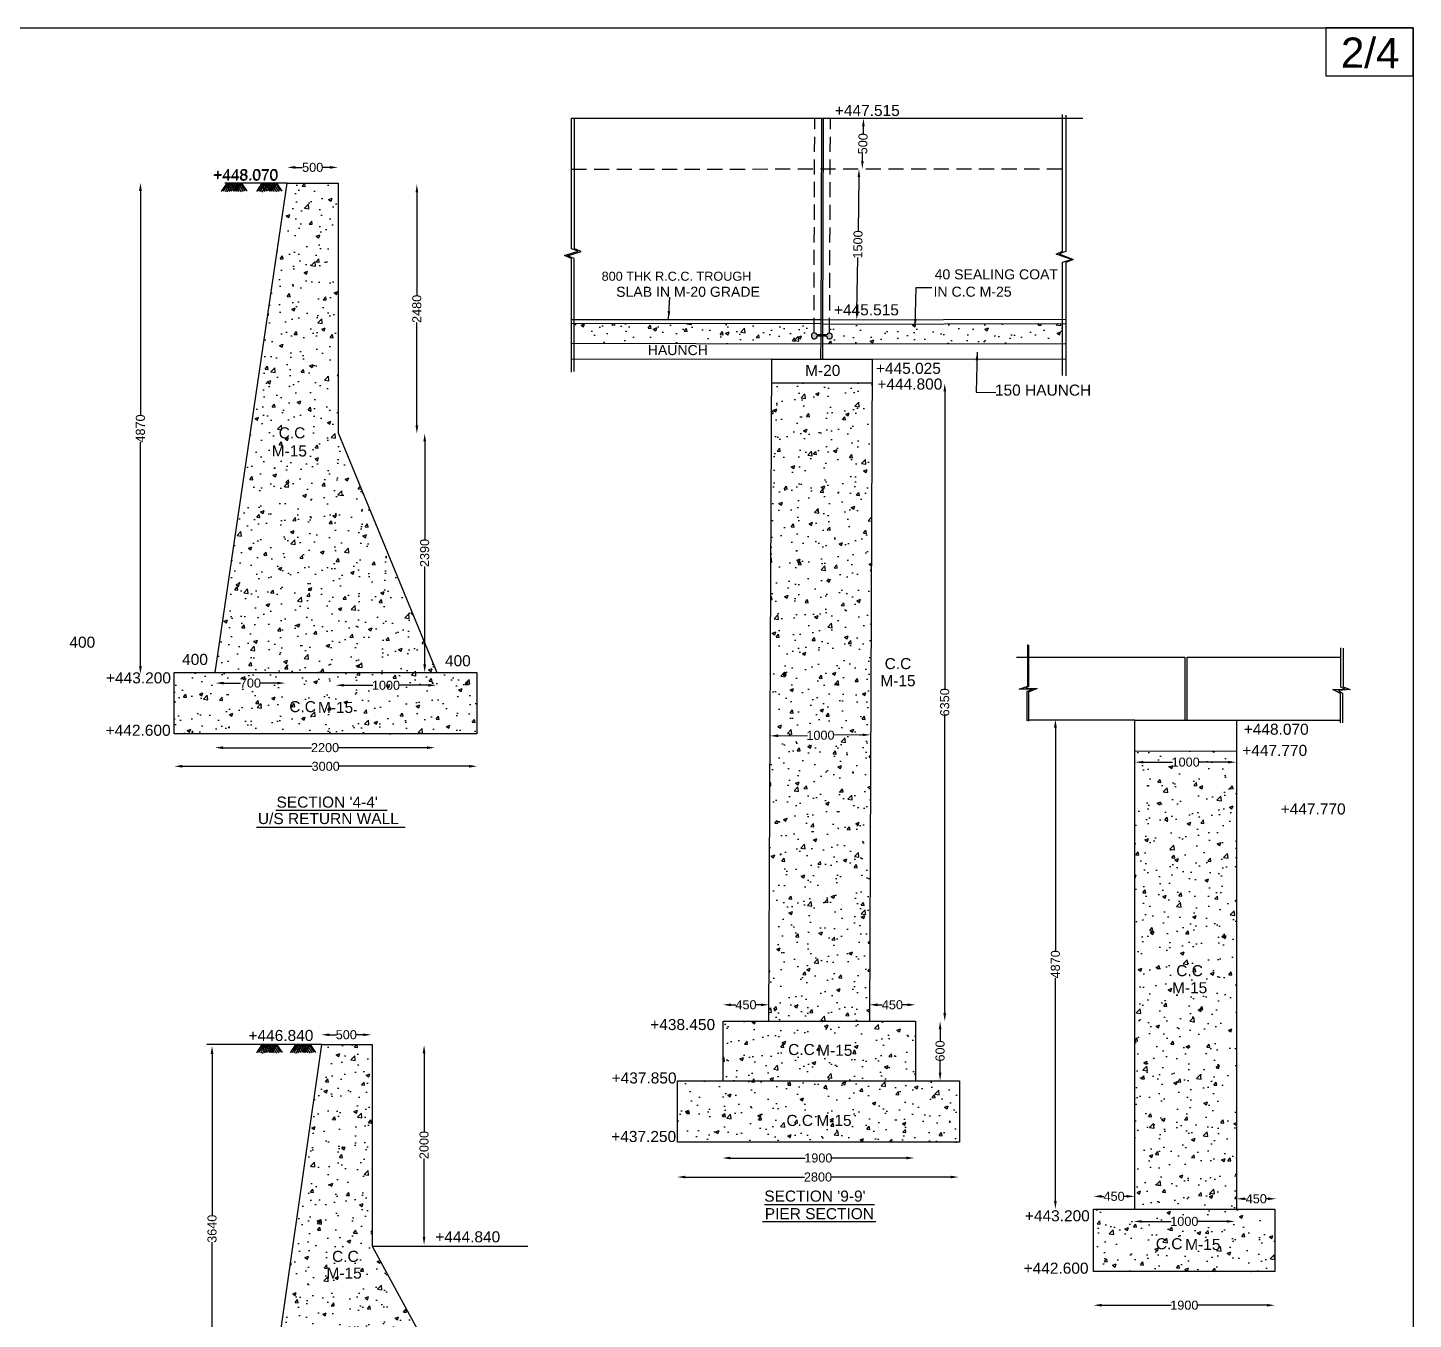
# Model space of a CAD drawing. Header units: millimetres. Extents: x 1232 to 35454, y 1325 to 26081.
# Drawn here: x 21684 to 35453, y 13245 to 26081 of the extents above; entities that cross this region are included whole.
import ezdxf

# ---------------------------------------------------------------- set-up
doc = ezdxf.new("R2010")
doc.units = ezdxf.units.MM
doc.header["$MEASUREMENT"] = 0
doc.linetypes.add('DASHED', pattern=[0.75, 0.5, -0.25])
for name, color, linetype, plot in [('dim', 7, 'Continuous', False), ('dwg', 7, 'Continuous', False), ('dwg @ 1', 7, 'Continuous', False), ('text', 7, 'Continuous', False), ('text @ 1', 7, 'Continuous', False)]:
    doc.layers.add(name, color=color, linetype=linetype, plot=plot)
doc.layers.add('TXT @ 1', color=7, linetype='Continuous')
doc.styles.add('Notes', font='arial.ttf', dxfattribs={"height": 0.1})
doc.styles.get("Standard").update_dxf_attribs({"font": 'arial.ttf'})
doc.dimstyles.new('Civil', dxfattribs={"dimtxt": 90, "dimasz": 80, "dimexe": 0.1, "dimexo": 0.0625, "dimgap": 0.09, "dimtad": 0, "dimdec": 0, "dimzin": 12, "dimdsep": 46, "dimtxsty": 'Standard', "dimcen": 0.1, "dimse1": 1, "dimse2": 1, "dimadec": 0, "dimazin": 2, "dimtfac": 1, "dimtdec": 0, "dimtofl": 0, "dimtmove": 0, "dimatfit": 3, "dimfxl": 1, "dimfrac": 1, "dimtolj": 1, "dimtzin": 0, "dimarcsym": 0})
pattern_1 = [(50, (0, 0), (358.63, -31.376), [37.5, -412.5]), (355, (0, 0), (-69.3757, 376.096), [30, -330]), (100.4514, (29.9, -2.6), (289.2544, 344.72), [31.87, -350.571]), (46.1842, (0, 100), (533.6207, -82.7596), [56.25, -618.75]), (96.6356, (44.47, 93.1), (467.331, 487.059), [47.805, -525.857]), (351.1842, (0, 100), (467.331, 487.059), [45, -495]), (21, (50, 75), (298.4535, -201.3094), [37.5, -412.5]), (326, (50, 75), (121.6577, 362.575), [30, -330]), (71.4514, (74.87, 58.22), (420.1112, 161.2656), [31.87, -350.571]), (37.5, (0, 0), (6.07993, 166.44693), [0, -326, 0, -335, 0, -331.25]), (7.5, (0, 0), (131.5348, 197.20586), [0, -191, 0, -318.5, 0, -126.25]), (327.5, (-111.5, 0), (266.9112, -11.27744), [0, -125, 0, -390, 0, -517.5]), (317.5, (-161.5, 0), (291.5931, 50.0525), [0, -162.5, 0, -259, 0, -367.5])]

# ---------------------------------------------------------------- blocks, each defined once
blk = doc.blocks.new('*D39')
at = {"layer": 'Defpoints', "color": 0, "transparency": 16777216}
for p in [(22804, 24540), (22961, 24540), (22961, 19657)]:
    blk.add_point(p, dxfattribs=at)
at = {"layer": 'dim', "color": 0, "lineweight": -2, "transparency": 16777216}
for p, q in [((22804, 24460), (22804, 22234)), ((22804, 19737), (22804, 21962))]:
    blk.add_line(p, q, dxfattribs=at)
at = {"layer": 'dim', "color": 0, "transparency": 16777216}
for points in [[(22791, 24460), (22818, 24460), (22804, 24540)], [(22791, 19737), (22818, 19737), (22804, 19657)]]:
    blk.add_solid(points, dxfattribs=at)
at = {"layer": 'dim', "color": 0, "transparency": 16777216, "insert": (22804, 22098), "char_height": 90, "attachment_point": 5, "rotation": 90}
blk.add_mtext('\\A1;4870', dxfattribs=at)
blk = doc.blocks.new('*D40')
at = {"layer": 'Defpoints', "color": 0, "transparency": 16777216}
for p in [(25576, 22049), (25629, 22049), (25576, 19673)]:
    blk.add_point(p, dxfattribs=at)
at = {"layer": 'dim', "color": 0, "lineweight": -2, "transparency": 16777216}
for p, q in [((25629, 21969), (25629, 20996)), ((25629, 19753), (25629, 20726))]:
    blk.add_line(p, q, dxfattribs=at)
at = {"layer": 'dim', "color": 0, "transparency": 16777216}
for points in [[(25616, 21969), (25643, 21969), (25629, 22049)], [(25616, 19753), (25643, 19753), (25629, 19673)]]:
    blk.add_solid(points, dxfattribs=at)
at = {"layer": 'dim', "color": 0, "transparency": 16777216, "insert": (25629, 20861), "char_height": 90, "attachment_point": 5, "rotation": 90}
blk.add_mtext('\\A1;2390', dxfattribs=at)
blk = doc.blocks.new('*D41')
at = {"layer": 'Defpoints', "color": 0, "transparency": 16777216}
for p in [(23141, 18750), (26150, 18750), (26150, 18741)]:
    blk.add_point(p, dxfattribs=at)
at = {"layer": 'dim', "color": 0, "lineweight": -2, "transparency": 16777216}
for p, q in [((23221, 18741), (24511, 18741)), ((26070, 18741), (24779, 18741))]:
    blk.add_line(p, q, dxfattribs=at)
at = {"layer": 'dim', "color": 0, "transparency": 16777216}
for points in [[(23221, 18755), (23221, 18728), (23141, 18741)], [(26070, 18755), (26070, 18728), (26150, 18741)]]:
    blk.add_solid(points, dxfattribs=at)
at = {"layer": 'dim', "color": 0, "transparency": 16777216, "insert": (24645, 18741), "char_height": 90, "attachment_point": 5}
blk.add_mtext('\\A1;3000', dxfattribs=at)
blk = doc.blocks.new('*D42')
at = {"layer": 'Defpoints', "color": 0, "transparency": 16777216}
for p in [(23546, 18935), (25731, 18935), (25731, 18926)]:
    blk.add_point(p, dxfattribs=at)
at = {"layer": 'dim', "color": 0, "lineweight": -2, "transparency": 16777216}
for p, q in [((23626, 18926), (24504, 18926)), ((25651, 18926), (24774, 18926))]:
    blk.add_line(p, q, dxfattribs=at)
at = {"layer": 'dim', "color": 0, "transparency": 16777216}
for points in [[(23626, 18940), (23626, 18913), (23546, 18926)], [(25651, 18940), (25651, 18913), (25731, 18926)]]:
    blk.add_solid(points, dxfattribs=at)
at = {"layer": 'dim', "color": 0, "transparency": 16777216, "insert": (24639, 18926), "char_height": 90, "attachment_point": 5}
blk.add_mtext('\\A1;2200', dxfattribs=at)
blk = doc.blocks.new('*D43')
at = {"layer": 'Defpoints', "color": 0, "transparency": 16777216}
for p in [(23550, 19568), (24244, 19568), (24244, 19568)]:
    blk.add_point(p, dxfattribs=at)
at = {"layer": 'dim', "color": 0, "lineweight": -2, "transparency": 16777216}
for p, q in [((23630, 19568), (23798, 19568)), ((24164, 19568), (23996, 19568))]:
    blk.add_line(p, q, dxfattribs=at)
at = {"layer": 'dim', "color": 0, "transparency": 16777216}
for points in [[(23630, 19581), (23630, 19555), (23550, 19568)], [(24164, 19581), (24164, 19555), (24244, 19568)]]:
    blk.add_solid(points, dxfattribs=at)
at = {"layer": 'dim', "color": 0, "transparency": 16777216, "insert": (23897, 19568), "char_height": 90, "attachment_point": 5}
blk.add_mtext('\\A1;700', dxfattribs=at)
blk = doc.blocks.new('*D44')
at = {"layer": 'Defpoints', "color": 0, "transparency": 16777216}
for p in [(24744, 19538), (25744, 19546), (25744, 19538)]:
    blk.add_point(p, dxfattribs=at)
at = {"layer": 'dim', "color": 0, "lineweight": -2, "transparency": 16777216}
for p, q in [((24824, 19546), (25114, 19546)), ((25664, 19546), (25374, 19546))]:
    blk.add_line(p, q, dxfattribs=at)
at = {"layer": 'dim', "color": 0, "transparency": 16777216}
for points in [[(24824, 19560), (24824, 19533), (24744, 19546)], [(25664, 19560), (25664, 19533), (25744, 19546)]]:
    blk.add_solid(points, dxfattribs=at)
at = {"layer": 'dim', "color": 0, "transparency": 16777216, "insert": (25244, 19546), "char_height": 90, "attachment_point": 5}
blk.add_mtext('\\A1;1000', dxfattribs=at)
blk = doc.blocks.new('*D45')
at = {"layer": 'Defpoints', "color": 0, "transparency": 16777216}
for p in [(25551, 24524), (25629, 24524), (25629, 22049)]:
    blk.add_point(p, dxfattribs=at)
at = {"layer": 'dim', "color": 0, "lineweight": -2, "transparency": 16777216}
for p, q in [((25551, 24444), (25551, 23422)), ((25551, 22129), (25551, 23152))]:
    blk.add_line(p, q, dxfattribs=at)
at = {"layer": 'dim', "color": 0, "transparency": 16777216}
for points in [[(25538, 24444), (25565, 24444), (25551, 24524)], [(25538, 22129), (25565, 22129), (25551, 22049)]]:
    blk.add_solid(points, dxfattribs=at)
at = {"layer": 'dim', "color": 0, "transparency": 16777216, "insert": (25551, 23287), "char_height": 90, "attachment_point": 5, "rotation": 90}
blk.add_mtext('\\A1;2480', dxfattribs=at)
blk = doc.blocks.new('*D46')
at = {"layer": 'Defpoints', "color": 0, "transparency": 16777216}
for p in [(24768, 24693), (24263, 24537), (24768, 24537)]:
    blk.add_point(p, dxfattribs=at)
at = {"layer": 'dim', "color": 0, "lineweight": -2, "transparency": 16777216}
for p, q in [((24343, 24693), (24416, 24693)), ((24688, 24693), (24615, 24693))]:
    blk.add_line(p, q, dxfattribs=at)
at = {"layer": 'dim', "color": 0, "transparency": 16777216}
for points in [[(24343, 24707), (24343, 24680), (24263, 24693)], [(24688, 24707), (24688, 24680), (24768, 24693)]]:
    blk.add_solid(points, dxfattribs=at)
at = {"layer": 'dim', "color": 0, "transparency": 16777216, "insert": (24516, 24693), "char_height": 90, "attachment_point": 5}
blk.add_mtext('\\A1;500', dxfattribs=at)
blk = doc.blocks.new('*D47')
at = {"layer": 'Defpoints', "color": 0, "transparency": 16777216}
for p in [(28138, 14678), (30936, 14678), (30936, 14659)]:
    blk.add_point(p, dxfattribs=at)
at = {"layer": 'dim', "color": 0, "lineweight": -2, "transparency": 16777216}
for p, q in [((28218, 14659), (29402, 14659)), ((30856, 14659), (29672, 14659))]:
    blk.add_line(p, q, dxfattribs=at)
at = {"layer": 'dim', "color": 0, "transparency": 16777216}
for points in [[(28218, 14672), (28218, 14646), (28138, 14659)], [(30856, 14672), (30856, 14646), (30936, 14659)]]:
    blk.add_solid(points, dxfattribs=at)
at = {"layer": 'dim', "color": 0, "transparency": 16777216, "insert": (29537, 14659), "char_height": 90, "attachment_point": 5}
blk.add_mtext('\\A1;2800', dxfattribs=at)
blk = doc.blocks.new('*D48')
at = {"layer": 'Defpoints', "color": 0, "transparency": 16777216}
for p in [(28588, 14872), (30495, 14872), (30495, 14848)]:
    blk.add_point(p, dxfattribs=at)
at = {"layer": 'dim', "color": 0, "lineweight": -2, "transparency": 16777216}
for p, q in [((28668, 14848), (29411, 14848)), ((30415, 14848), (29672, 14848))]:
    blk.add_line(p, q, dxfattribs=at)
at = {"layer": 'dim', "color": 0, "transparency": 16777216}
for points in [[(28668, 14862), (28668, 14835), (28588, 14848)], [(30415, 14862), (30415, 14835), (30495, 14848)]]:
    blk.add_solid(points, dxfattribs=at)
at = {"layer": 'dim', "color": 0, "transparency": 16777216, "insert": (29541, 14848), "char_height": 90, "attachment_point": 5}
blk.add_mtext('\\A1;1900', dxfattribs=at)
blk = doc.blocks.new('*D49')
at = {"layer": 'Defpoints', "color": 0, "transparency": 16777216}
for p in [(30505, 16208), (30751, 16208), (30505, 15615)]:
    blk.add_point(p, dxfattribs=at)
at = {"layer": 'dim', "color": 0, "lineweight": -2, "transparency": 16777216}
for p, q in [((30751, 16128), (30751, 16011)), ((30751, 15695), (30751, 15812))]:
    blk.add_line(p, q, dxfattribs=at)
at = {"layer": 'dim', "color": 0, "transparency": 16777216}
for points in [[(30738, 16128), (30764, 16128), (30751, 16208)], [(30738, 15695), (30764, 15695), (30751, 15615)]]:
    blk.add_solid(points, dxfattribs=at)
at = {"layer": 'dim', "color": 0, "transparency": 16777216, "insert": (30751, 15912), "char_height": 90, "attachment_point": 5, "rotation": 90}
blk.add_mtext('\\A1;600', dxfattribs=at)
blk = doc.blocks.new('*D50')
at = {"layer": 'Defpoints', "color": 0, "transparency": 16777216}
for p in [(29050, 16371), (28594, 16208), (29050, 16208)]:
    blk.add_point(p, dxfattribs=at)
at = {"layer": 'dim', "color": 0, "lineweight": -2, "transparency": 16777216}
for p, q in [((28674, 16371), (28721, 16371)), ((28970, 16371), (28923, 16371))]:
    blk.add_line(p, q, dxfattribs=at)
at = {"layer": 'dim', "color": 0, "transparency": 16777216}
for points in [[(28674, 16384), (28674, 16357), (28594, 16371)], [(28970, 16384), (28970, 16357), (29050, 16371)]]:
    blk.add_solid(points, dxfattribs=at)
at = {"layer": 'dim', "color": 0, "transparency": 16777216, "insert": (28822, 16371), "char_height": 90, "attachment_point": 5}
blk.add_mtext('\\A1;450', dxfattribs=at)
blk = doc.blocks.new('*D51')
at = {"layer": 'Defpoints', "color": 0, "transparency": 16777216}
for p in [(30505, 16371), (30049, 16208), (30505, 16208)]:
    blk.add_point(p, dxfattribs=at)
at = {"layer": 'dim', "color": 0, "lineweight": -2, "transparency": 16777216}
for p, q in [((30129, 16371), (30176, 16371)), ((30425, 16371), (30378, 16371))]:
    blk.add_line(p, q, dxfattribs=at)
at = {"layer": 'dim', "color": 0, "transparency": 16777216}
for points in [[(30129, 16384), (30129, 16357), (30049, 16371)], [(30425, 16384), (30425, 16357), (30505, 16371)]]:
    blk.add_solid(points, dxfattribs=at)
at = {"layer": 'dim', "color": 0, "transparency": 16777216, "insert": (30277, 16371), "char_height": 90, "attachment_point": 5}
blk.add_mtext('\\A1;450', dxfattribs=at)
blk = doc.blocks.new('*D52')
at = {"layer": 'Defpoints', "color": 0, "transparency": 16777216}
for p in [(29062, 19067), (30061, 19077), (30061, 19054)]:
    blk.add_point(p, dxfattribs=at)
at = {"layer": 'dim', "color": 0, "lineweight": -2, "transparency": 16777216}
for p, q in [((29142, 19044), (29432, 19047)), ((29981, 19053), (29692, 19050))]:
    blk.add_line(p, q, dxfattribs=at)
at = {"layer": 'dim', "color": 0, "transparency": 16777216}
for points in [[(29142, 19058), (29142, 19031), (29062, 19043)], [(29981, 19066), (29981, 19040), (30061, 19054)]]:
    blk.add_solid(points, dxfattribs=at)
at = {"layer": 'dim', "color": 0, "transparency": 16777216, "insert": (29562, 19049), "char_height": 90, "attachment_point": 5, "rotation": 0.5932}
blk.add_mtext('\\A1;1000', dxfattribs=at)
blk = doc.blocks.new('*D53')
at = {"layer": 'Defpoints', "color": 0, "transparency": 16777216}
for p in [(30751, 22546), (30797, 22546), (30751, 16208)]:
    blk.add_point(p, dxfattribs=at)
at = {"layer": 'dim', "color": 0, "lineweight": -2, "transparency": 16777216}
for p, q in [((30797, 22466), (30797, 19512)), ((30797, 16288), (30797, 19242))]:
    blk.add_line(p, q, dxfattribs=at)
at = {"layer": 'dim', "color": 0, "transparency": 16777216}
for points in [[(30784, 22466), (30811, 22466), (30797, 22546)], [(30784, 16288), (30811, 16288), (30797, 16208)]]:
    blk.add_solid(points, dxfattribs=at)
at = {"layer": 'dim', "color": 0, "transparency": 16777216, "insert": (30797, 19377), "char_height": 90, "attachment_point": 5, "rotation": 90}
blk.add_mtext('\\A1;6350', dxfattribs=at)
blk = doc.blocks.new('*D54')
at = {"layer": 'Defpoints', "color": 0, "transparency": 16777216}
for p in [(29891, 24678), (29945, 24677), (29869, 23178)]:
    blk.add_point(p, dxfattribs=at)
at = {"layer": 'dim', "color": 0, "lineweight": -2, "transparency": 16777216}
for p, q in [((29944, 24597), (29936, 24057)), ((29924, 23257), (29932, 23797))]:
    blk.add_line(p, q, dxfattribs=at)
at = {"layer": 'dim', "color": 0, "transparency": 16777216}
for points in [[(29931, 24597), (29957, 24597), (29945, 24677)], [(29911, 23257), (29937, 23257), (29923, 23177)]]:
    blk.add_solid(points, dxfattribs=at)
at = {"layer": 'dim', "color": 0, "transparency": 16777216, "insert": (29934, 23927), "char_height": 90, "attachment_point": 5, "rotation": 89.1391}
blk.add_mtext('\\A1;1500', dxfattribs=at)
blk = doc.blocks.new('*D55')
at = {"layer": 'Defpoints', "color": 0, "transparency": 16777216}
for p in [(29959, 25181), (29990, 25180), (29945, 24677)]:
    blk.add_point(p, dxfattribs=at)
at = {"layer": 'dim', "color": 0, "lineweight": -2, "transparency": 16777216}
for p, q in [((29988, 25100), (29986, 25027)), ((29979, 24756), (29981, 24829))]:
    blk.add_line(p, q, dxfattribs=at)
at = {"layer": 'dim', "color": 0, "transparency": 16777216}
for points in [[(29975, 25100), (30002, 25100), (29990, 25180)], [(29966, 24757), (29992, 24756), (29977, 24676)]]:
    blk.add_solid(points, dxfattribs=at)
at = {"layer": 'dim', "color": 0, "transparency": 16777216, "insert": (29984, 24928), "char_height": 90, "attachment_point": 5, "rotation": 88.4587}
blk.add_mtext('\\A1;500', dxfattribs=at)
blk = doc.blocks.new('*D56')
at = {"layer": 'Defpoints', "color": 0, "transparency": 16777216}
for p in [(32276, 13720), (34079, 13720), (34079, 13385)]:
    blk.add_point(p, dxfattribs=at)
at = {"layer": 'dim', "color": 0, "lineweight": -2, "transparency": 16777216}
for p, q in [((32356, 13385), (33047, 13385)), ((33999, 13385), (33308, 13385))]:
    blk.add_line(p, q, dxfattribs=at)
at = {"layer": 'dim', "color": 0, "transparency": 16777216}
for points in [[(32356, 13398), (32356, 13372), (32276, 13385)], [(33999, 13398), (33999, 13372), (34079, 13385)]]:
    blk.add_solid(points, dxfattribs=at)
at = {"layer": 'dim', "color": 0, "transparency": 16777216, "insert": (33178, 13385), "char_height": 90, "attachment_point": 5}
blk.add_mtext('\\A1;1900', dxfattribs=at)
blk = doc.blocks.new('*D57')
at = {"layer": 'Defpoints', "color": 0, "transparency": 16777216}
for p in [(32675, 14214), (33681, 14218), (33681, 14214)]:
    blk.add_point(p, dxfattribs=at)
at = {"layer": 'dim', "color": 0, "lineweight": -2, "transparency": 16777216}
for p, q in [((32755, 14218), (33048, 14218)), ((33601, 14218), (33308, 14218))]:
    blk.add_line(p, q, dxfattribs=at)
at = {"layer": 'dim', "color": 0, "transparency": 16777216}
for points in [[(32755, 14231), (32755, 14205), (32675, 14218)], [(33601, 14231), (33601, 14205), (33681, 14218)]]:
    blk.add_solid(points, dxfattribs=at)
at = {"layer": 'dim', "color": 0, "transparency": 16777216, "insert": (33178, 14218), "char_height": 90, "attachment_point": 5}
blk.add_mtext('\\A1;1000', dxfattribs=at)
blk = doc.blocks.new('*D58')
at = {"layer": 'Defpoints', "color": 0, "transparency": 16777216}
for p in [(32276, 14467), (32276, 14443), (32685, 14443)]:
    blk.add_point(p, dxfattribs=at)
at = {"layer": 'dim', "color": 0, "lineweight": -2, "transparency": 16777216}
for p, q in [((32356, 14467), (32379, 14467)), ((32605, 14467), (32581, 14467))]:
    blk.add_line(p, q, dxfattribs=at)
at = {"layer": 'dim', "color": 0, "transparency": 16777216}
for points in [[(32356, 14481), (32356, 14454), (32276, 14467)], [(32605, 14481), (32605, 14454), (32685, 14467)]]:
    blk.add_solid(points, dxfattribs=at)
at = {"layer": 'dim', "color": 0, "transparency": 16777216, "insert": (32480, 14467), "char_height": 90, "attachment_point": 5}
blk.add_mtext('\\A1;450', dxfattribs=at)
blk = doc.blocks.new('*D59')
at = {"layer": 'Defpoints', "color": 0, "transparency": 16777216}
for p in [(33696, 14457), (34091, 14457), (34091, 14443)]:
    blk.add_point(p, dxfattribs=at)
at = {"layer": 'dim', "color": 0, "lineweight": -2, "transparency": 16777216}
for p, q in [((33776, 14443), (33792, 14443)), ((34011, 14443), (33995, 14443))]:
    blk.add_line(p, q, dxfattribs=at)
at = {"layer": 'dim', "color": 0, "transparency": 16777216}
for points in [[(33776, 14456), (33776, 14430), (33696, 14443)], [(34011, 14456), (34011, 14430), (34091, 14443)]]:
    blk.add_solid(points, dxfattribs=at)
at = {"layer": 'dim', "color": 0, "transparency": 16777216, "insert": (33893, 14443), "char_height": 90, "attachment_point": 5}
blk.add_mtext('\\A1;450', dxfattribs=at)
blk = doc.blocks.new('*D60')
at = {"layer": 'Defpoints', "color": 0, "transparency": 16777216}
for p in [(31889, 19206), (31889, 14341), (31897, 14341)]:
    blk.add_point(p, dxfattribs=at)
at = {"layer": 'dim', "color": 0, "lineweight": -2, "transparency": 16777216}
for p, q in [((31897, 19126), (31897, 16909)), ((31897, 14421), (31897, 16637))]:
    blk.add_line(p, q, dxfattribs=at)
at = {"layer": 'dim', "color": 0, "transparency": 16777216}
for points in [[(31883, 19126), (31910, 19126), (31897, 19206)], [(31883, 14421), (31910, 14421), (31897, 14341)]]:
    blk.add_solid(points, dxfattribs=at)
at = {"layer": 'dim', "color": 0, "transparency": 16777216, "insert": (31897, 16773), "char_height": 90, "attachment_point": 5, "rotation": 90}
blk.add_mtext('\\A1;4870', dxfattribs=at)
blk = doc.blocks.new('*D61')
at = {"layer": 'Defpoints', "color": 0, "transparency": 16777216}
for p in [(32689, 18888), (33693, 18888), (33693, 18782)]:
    blk.add_point(p, dxfattribs=at)
at = {"layer": 'dim', "color": 0, "lineweight": -2, "transparency": 16777216}
for p, q in [((32769, 18782), (33061, 18782)), ((33613, 18782), (33321, 18782))]:
    blk.add_line(p, q, dxfattribs=at)
at = {"layer": 'dim', "color": 0, "transparency": 16777216}
for points in [[(32769, 18795), (32769, 18769), (32689, 18782)], [(33613, 18795), (33613, 18769), (33693, 18782)]]:
    blk.add_solid(points, dxfattribs=at)
at = {"layer": 'dim', "color": 0, "transparency": 16777216, "insert": (33191, 18782), "char_height": 90, "attachment_point": 5}
blk.add_mtext('\\A1;1000', dxfattribs=at)
blk = doc.blocks.new('*D110')
at = {"layer": 'Defpoints', "color": 0, "transparency": 16777216}
for p in [(23476, 15962), (23516, 15962), (23476, 12328)]:
    blk.add_point(p, dxfattribs=at)
at = {"layer": 'dim', "color": 0, "lineweight": -2, "transparency": 16777216}
for p, q in [((23516, 15882), (23516, 14279)), ((23516, 12408), (23516, 14011))]:
    blk.add_line(p, q, dxfattribs=at)
at = {"layer": 'dim', "color": 0, "transparency": 16777216}
for points in [[(23502, 15882), (23529, 15882), (23516, 15962)], [(23502, 12408), (23529, 12408), (23516, 12328)]]:
    blk.add_solid(points, dxfattribs=at)
at = {"layer": 'dim', "color": 0, "transparency": 16777216, "insert": (23516, 14145), "char_height": 90, "attachment_point": 5, "rotation": 90}
blk.add_mtext('\\A1;3640', dxfattribs=at)
blk = doc.blocks.new('*D111')
at = {"layer": 'Defpoints', "color": 0, "transparency": 16777216}
for p in [(24601, 16057), (25100, 16073), (25100, 16057)]:
    blk.add_point(p, dxfattribs=at)
at = {"layer": 'dim', "color": 0, "lineweight": -2, "transparency": 16777216}
for p, q in [((24681, 16073), (24751, 16073)), ((25020, 16073), (24950, 16073))]:
    blk.add_line(p, q, dxfattribs=at)
at = {"layer": 'dim', "color": 0, "transparency": 16777216}
for points in [[(24681, 16086), (24681, 16060), (24601, 16073)], [(25020, 16086), (25020, 16060), (25100, 16073)]]:
    blk.add_solid(points, dxfattribs=at)
at = {"layer": 'dim', "color": 0, "transparency": 16777216, "insert": (24850, 16073), "char_height": 90, "attachment_point": 5}
blk.add_mtext('\\A1;500', dxfattribs=at)
blk = doc.blocks.new('*D112')
at = {"layer": 'Defpoints', "color": 0, "transparency": 16777216}
for p in [(25607, 15970), (25623, 15970), (25607, 13984)]:
    blk.add_point(p, dxfattribs=at)
at = {"layer": 'dim', "color": 0, "lineweight": -2, "transparency": 16777216}
for p, q in [((25623, 15890), (25623, 15112)), ((25623, 14064), (25623, 14842))]:
    blk.add_line(p, q, dxfattribs=at)
at = {"layer": 'dim', "color": 0, "transparency": 16777216}
for points in [[(25609, 15890), (25636, 15890), (25623, 15970)], [(25609, 14064), (25636, 14064), (25623, 13984)]]:
    blk.add_solid(points, dxfattribs=at)
at = {"layer": 'dim', "color": 0, "transparency": 16777216, "insert": (25623, 14977), "char_height": 90, "attachment_point": 5, "rotation": 90}
blk.add_mtext('\\A1;2000', dxfattribs=at)

msp = doc.modelspace()

# ---------------------------------------------------------------- hatches: boundary and pattern name
at = {"layer": 'dwg'}
h = msp.add_hatch(dxfattribs=at)
h.set_pattern_fill('AR-CONC', color=256, scale=50)
h.set_pattern_definition(pattern_1)
h.paths.add_polyline_path([(29498.4, 23139.6), (27112.9, 23142.4), (27112.9, 22942.8), (29567.5, 22937), (29567.8, 23018.1), (29530.2, 23018.1, -2.2390314), (29498.1, 23048.1)])
h.paths.add_polyline_path([(31967, 23140.9), (29653, 23136.7), (29652.6, 23046.7, -2.4194238), (29622.3, 23018.1), (29586.3, 23018.1), (29586, 22942.8), (31967, 22939.9)])
h = msp.add_hatch(color=256, dxfattribs=at)
h.dxf.hatch_style = 1
h.paths.add_polyline_path([(29530.2, 23018.1), (29622.3, 23018.1, 7.2660099), (29627.1, 23033.3), (29526.3, 23033.3, 7.3840889)])
h = msp.add_hatch(dxfattribs=at)
h.set_pattern_fill('AR-CONC', color=256, scale=50)
h.set_pattern_definition(pattern_1)
h.paths.add_polyline_path([(30075.2, 22552.5), (29076.4, 22552.5), (29050.2, 16208), (30048.7, 16208)])
at = {"layer": 'dwg @ 1'}
h = msp.add_hatch(dxfattribs=at)
h.set_pattern_fill('AR-CONC', color=256, scale=50)
h.set_pattern_definition(pattern_1)
h.paths.add_polyline_path([(26147.5, 19673.3), (23140.9, 19673.3), (23140.9, 19063.1), (26147.5, 19063.1)])
h.paths.add_polyline_path([(24768, 22055.2), (24768, 24536.5), (24263.1, 24536.5), (23546.1, 19673.3), (25750, 19673.3)])
h.paths.add_polyline_path([(24539.9, 19241.5), (24946.2, 19241.5), (24946.2, 19409.9), (24539.9, 19409.9)], flags=24)
h.paths.add_polyline_path([(24255.1, 19248.6), (24576.6, 19248.6), (24576.6, 19419.2), (24255.1, 19419.2)], flags=24)
h.paths.add_polyline_path([(24080.6, 21789.9), (24486.9, 21789.9), (24486.9, 21958.4), (24080.6, 21958.4)], flags=24)
h.paths.add_polyline_path([(24149.6, 21969.7), (24471.2, 21969.7), (24471.2, 22140.3), (24149.6, 22140.3)], flags=24)
h = msp.add_hatch(dxfattribs=at)
h.set_pattern_fill('AR-CONC', color=256, scale=50)
h.set_pattern_definition(pattern_1)
h.paths.add_polyline_path([(33696.3, 18891.1), (32684.8, 18895.5), (32684.8, 14338.9), (33696.3, 14338.9)])
h.paths.add_polyline_path([(34078.8, 14338.9), (32276.2, 14338.9), (32276.2, 13719.6), (34078.8, 13719.6)])
h.paths.add_polyline_path([(33069.5, 16624.6), (33391, 16624.6), (33391, 16795.3), (33069.5, 16795.3)], flags=24)
h.paths.add_polyline_path([(33027.3, 16455.4), (33433.6, 16455.4), (33433.6, 16623.9), (33027.3, 16623.9)], flags=24)
h.paths.add_polyline_path([(33158.7, 13903.9), (33565, 13903.9), (33565, 14072.4), (33158.7, 14072.4)], flags=24)
h.paths.add_polyline_path([(32866.2, 13910.8), (33187.7, 13910.8), (33187.7, 14081.4), (32866.2, 14081.4)], flags=24)
h = msp.add_hatch(dxfattribs=at)
h.set_pattern_fill('AR-CONC', color=256, scale=50)
h.set_pattern_definition(pattern_1)
h.paths.add_polyline_path([(30945.4, 15615.4), (28141.2, 15615.4), (28141.2, 15005.7), (30945.4, 15005.7)])
h.paths.add_polyline_path([(30504.9, 16208), (28594, 16208), (28594, 15615.4), (30504.9, 15615.4)])
h.paths.add_polyline_path([(29492.9, 15137), (29899.2, 15137), (29899.2, 15305.5), (29492.9, 15305.5)], flags=24)
h.paths.add_polyline_path([(29195.3, 15136.3), (29516.8, 15136.3), (29516.8, 15306.9), (29195.3, 15306.9)], flags=24)
h.paths.add_polyline_path([(29212.4, 15841.1), (29533.9, 15841.1), (29533.9, 16011.7), (29212.4, 16011.7)], flags=24)
h.paths.add_polyline_path([(29501.3, 15833.8), (29907.6, 15833.8), (29907.6, 16002.3), (29501.3, 16002.3)], flags=24)
h = msp.add_hatch(dxfattribs=at)
h.set_pattern_fill('AR-CONC', color=256, scale=50)
h.set_pattern_definition(pattern_1)
h.paths.add_polyline_path([(26394.4, 12346.3), (23683.5, 12346.3), (23683.5, 11716.5), (26394.4, 11716.5)])
h.paths.add_polyline_path([(25106.4, 13972.4), (25106.4, 15976.2), (24605.4, 15976.2), (24088.1, 12346.3), (25992.5, 12346.3)])
h.paths.add_polyline_path([(24961.9, 11915), (25368.2, 11915), (25368.2, 12083.5), (24961.9, 12083.5)], flags=24)
h.paths.add_polyline_path([(24675.6, 11908.8), (24997.1, 11908.8), (24997.1, 12079.4), (24675.6, 12079.4)], flags=24)
h.paths.add_polyline_path([(24625.5, 13619.4), (25031.8, 13619.4), (25031.8, 13787.9), (24625.5, 13787.9)], flags=24)
h.paths.add_polyline_path([(24680.4, 13785.2), (25002, 13785.2), (25002, 13955.9), (24680.4, 13955.9)], flags=24)

# ---------------------------------------------------------------- linework, layer by layer
msp.add_lwpolyline([(35453.3, 1325.3), (1231.8, 1325.3), (1231.8, 26081.2), (35453.3, 26081.2)], close=True)
at = {"layer": 'dwg'}
for points in [[(31967, 22626.3), (31967, 23750.8), (32055.2, 23778.5), (31905.9, 23831.2), (31968.8, 23861.4), (31968.8, 25219.2)], [(32001, 25213.6), (32001, 23856.9), (31934.9, 23834.3), (32071.7, 23776.4), (32001, 23746.5), (32001, 22622.6)], [(27087.2, 22657.5), (27087.2, 23787), (27018.3, 23816), (27152.7, 23859.1), (27087.5, 23885.1), (27087.5, 25180.8), (32170.6, 25180.8)], [(27112.9, 22663.8), (27112.9, 23787.7), (27047.3, 23814.5), (27184, 23857.4), (27118.3, 23884.8), (27118.3, 25180.8)], [(29567.9, 23033.3), (29577.3, 25180.8)], [(29586.3, 23033.3), (29592.4, 25180.8)], [(23546.1, 19673.3), (24263.1, 24536.5), (24768, 24536.5), (24768, 22055.2), (25750, 19673.3)], [(23661.2, 24536.5), (23607.3, 24454.4)], [(23679.4, 24536.5), (23627.8, 24455.9)], [(24263.1, 24536.5), (23644.4, 24536.5)], [(23692.3, 24536.5), (23645.3, 24449.1)], [(23661.2, 24536.5), (23689.2, 24452.1)], [(23713.5, 24536.5), (23662.7, 24445.3)], [(23679.4, 24536.5), (23709.7, 24456.6)], [(23727.9, 24536.5), (23689.2, 24452.1)], [(23692.3, 24536.5), (23740.8, 24455.9)], [(23749.1, 24536.5), (23709.7, 24456.6)], [(23713.5, 24536.5), (23758.2, 24455.9)], [(23771.1, 24536.5), (23726.4, 24455.9)], [(23727.9, 24536.5), (23782.5, 24452.1)], [(23792.3, 24536.5), (23740.8, 24455.9)], [(23749.1, 24536.5), (23806, 24449.8)], [(23807.5, 24536.5), (23758.2, 24455.9)], [(23771.1, 24536.5), (23825.7, 24455.1)], [(23792.3, 24536.5), (23843.1, 24460.4)], [(23807.5, 24536.5), (23861.3, 24456.6)], [(24010.7, 24536.5), (23956.9, 24454.4)], [(24028.9, 24536.5), (23977.4, 24455.9)], [(24041.8, 24536.5), (23994.8, 24449.1)], [(24010.7, 24536.5), (24038.8, 24452.1)], [(24063, 24536.5), (24012.2, 24445.3)], [(24028.9, 24536.5), (24059.2, 24456.6)], [(24077.4, 24536.5), (24038.8, 24452.1)], [(24041.8, 24536.5), (24090.3, 24455.9)], [(24098.7, 24536.5), (24059.2, 24456.6)], [(24063, 24536.5), (24107.8, 24455.9)], [(24120.7, 24536.5), (24075.9, 24455.9)], [(24077.4, 24536.5), (24132, 24452.1)], [(24141.9, 24536.5), (24090.3, 24455.9)], [(24098.7, 24536.5), (24155.5, 24449.8)], [(24157.1, 24536.5), (24107.8, 24455.9)], [(24120.7, 24536.5), (24175.3, 24455.1)], [(24141.9, 24536.5), (24192.7, 24460.4)], [(24157.1, 24536.5), (24210.9, 24456.6)], [(29568.5, 23177.1), (27087.2, 23177.2)], [(29568.4, 23139.5), (27087.2, 23142.5)], [(29568.5, 23177.1), (32001, 23184.1)], [(29586.6, 23136.6), (32001, 23140.9)], [(29526.3, 23033.3), (29627.1, 23033.3)], [(29530.2, 23018.1), (29622.3, 23018.1)], [(29566.8, 22787.1), (29567.8, 23018.1)], [(29585.6, 22787.1), (29586.3, 23018.1)], [(29567.5, 22937), (27087.2, 22942.8)], [(29586, 22942.8), (32001, 22939.8)], [(29077.4, 22787.1), (27087.2, 22783.7)], [(29050.2, 16208), (29077.4, 22787.1), (30076.2, 22787.1), (30048.7, 16208)], [(30076.2, 22787.1), (32001, 22789.4)], [(29076.4, 22552.5), (30075.2, 22552.5)], [(31617.3, 19191.3), (31617.3, 19487.9), (31676.8, 19508.3), (31536.4, 19508.3), (31622.5, 19536.7), (31622.5, 19950.4)], [(31630.5, 19946.3), (31630.5, 19533.7), (31604.3, 19517.2), (31714.6, 19513), (31630.5, 19478.6), (31630.5, 19188.2)], [(34731.3, 19172.7), (34731.3, 19464.6), (34653.7, 19504), (34778.2, 19504), (34733.7, 19526.3), (34733.7, 19917.2)], [(34755.9, 19916.2), (34755.9, 19530.5), (34824.8, 19504.2), (34710.4, 19493.1), (34749.9, 19467.8), (34749.9, 19173.9)], [(33184.9, 19199.8), (33184.9, 19823.2), (31511.1, 19823.2)], [(33205.5, 19199.8), (33205.5, 19824.7), (34733.7, 19824.7)], [(32684.8, 19199.8), (31617.3, 19199.8)], [(32684.8, 14338.9), (32684.8, 19199.8), (33696.3, 19199.8), (33696.3, 14338.9)], [(33696.3, 19199.8), (34731.3, 19199.8)], [(32684.8, 18895.5), (33696.3, 18891.1)], [(28594, 15615.4), (28594, 16208), (30504.9, 16208), (30504.9, 15615.4)], [(24605.4, 15976.2), (23462.5, 15976.2)], [(24011.7, 15976.2), (23957.8, 15894)], [(24029.9, 15976.2), (23978.3, 15895.6)], [(24042.8, 15976.2), (23995.8, 15888.7)], [(24011.7, 15976.2), (24039.7, 15891.8)], [(24064, 15976.2), (24013.2, 15885)], [(24029.9, 15976.2), (24060.2, 15896.3)], [(24078.4, 15976.2), (24039.7, 15891.8)], [(24042.8, 15976.2), (24091.3, 15895.6)], [(24099.6, 15976.2), (24060.2, 15896.3)], [(24064, 15976.2), (24108.7, 15895.6)], [(24121.6, 15976.2), (24076.9, 15895.6)], [(24078.4, 15976.2), (24133, 15891.8)], [(24088.1, 12346.3), (24605.4, 15976.2), (25106.4, 15976.2), (25106.4, 13972.4), (25992.5, 12346.3)], [(24142.8, 15976.2), (24091.3, 15895.6)], [(24099.6, 15976.2), (24156.5, 15889.5)], [(24158, 15976.2), (24108.7, 15895.6)], [(24121.6, 15976.2), (24176.2, 15894.8)], [(24142.8, 15976.2), (24193.7, 15900.1)], [(24158, 15976.2), (24211.8, 15896.3)], [(24345, 15976.2), (24291.1, 15894)], [(24363.2, 15976.2), (24311.6, 15895.6)], [(24376.1, 15976.2), (24329.1, 15888.7)], [(24345, 15976.2), (24373, 15891.8)], [(24397.3, 15976.2), (24346.5, 15885)], [(24363.2, 15976.2), (24393.5, 15896.3)], [(24411.7, 15976.2), (24373, 15891.8)], [(24376.1, 15976.2), (24424.6, 15895.6)], [(24432.9, 15976.2), (24393.5, 15896.3)], [(24397.3, 15976.2), (24442, 15895.6)], [(24454.9, 15976.2), (24410.2, 15895.6)], [(24411.7, 15976.2), (24466.3, 15891.8)], [(24476.2, 15976.2), (24424.6, 15895.6)], [(24432.9, 15976.2), (24489.8, 15889.5)], [(24491.3, 15976.2), (24442, 15895.6)], [(24454.9, 15976.2), (24509.5, 15894.8)], [(24476.2, 15976.2), (24527, 15900.1)], [(24491.3, 15976.2), (24545.1, 15896.3)], [(25106.4, 13972.4), (26655.6, 13972.4)]]:
    msp.add_lwpolyline(points, dxfattribs=at)
at = {"layer": 'dwg', "linetype": 'DASHED', "ltscale": 300}
for points in [[(29498.1, 23048.1), (29505.3, 25180.8)], [(29652.6, 23046.7), (29661.4, 25180.8)], [(27087.5, 24675.1), (32001, 24680.2)]]:
    msp.add_lwpolyline(points, dxfattribs=at)
at = {"layer": 'dwg'}
for points in [[(23140.9, 19673.3), (26147.5, 19673.3), (26147.5, 19063.1), (23140.9, 19063.1)], [(28141.2, 15615.4), (30945.4, 15615.4), (30945.4, 15005.7), (28141.2, 15005.7)], [(32276.2, 14338.9), (34078.8, 14338.9), (34078.8, 13719.6), (32276.2, 13719.6)]]:
    msp.add_lwpolyline(points, close=True, dxfattribs=at)
for centre, start, end in [((29500.7, 23018.7), 29.68714, 358.8374), ((29651.8, 23017.2), 178.27293, 146.92803)]:
    msp.add_arc(centre, 29.5, start, end, dxfattribs=at)
at = {"layer": 'text'}
for p, q in [((24148.4, 18306.6), (25256.6, 18306.6)), ((23957.7, 18137.3), (25435.4, 18137.3)), ((29005.8, 14385.5), (30100.1, 14385.5)), ((28986.1, 14215.7), (28986.1, 14215.7)), ((28986.1, 14215.7), (30111.6, 14215.7))]:
    msp.add_line(p, q, dxfattribs=at)
msp.add_lwpolyline([(35453.3, 26081.2), (34582.9, 26081.2), (34582.9, 25603.6), (35453.3, 25603.6)], close=True, dxfattribs=at)

# ---------------------------------------------------------------- texts
at = {"layer": 'text @ 1', "style": 'Notes'}
for s, height, p in [('+447.515', 110, (29705.3, 25204.1)), ('+448.070', 110, (23525.5, 24560.4)), ('+448.070', 110, (23530, 24567.1)), ('800 THK R.C.C. TROUGH', 90, (27387.3, 23566.4)), ('40 SEALING COAT', 100, (30696.8, 23580.2)), ('SLAB IN M-20 GRADE', 100, (27531.9, 23406.9)), ('IN C.C M-25', 100, (30685.8, 23407.8)), ('+445.515', 110, (29696.5, 23222.7)), ('HAUNCH', 100, (27845.9, 22827.7)), ('M-20', 110, (29409.8, 22620)), ('+445.025', 110, (30113.5, 22641.1)), ('+444.800', 110, (30128.2, 22484.9)), ('150 HAUNCH', 110, (31296.2, 22424.5)), ('C.C', 110, (24178.1, 22000)), ('M-15', 110, (24108.7, 21819.9)), ('400', 110, (22098.1, 19919.6)), ('400', 110, (23218.5, 19748.1)), ('400', 110, (25830.6, 19734.9)), ('C.C', 110, (30199.9, 19706.6)), ('+443.200', 110, (22462.3, 19565.1)), ('M-15', 110, (30157, 19537)), ('C.C', 110, (24283.5, 19278.9)), ('M-15', 110, (24568, 19271.4)), ('+442.600', 110, (22459.3, 19044.1)), ('+448.070', 110, (33768.7, 19054.6)), ('+447.770', 110, (33753.5, 18844.1)), ("SECTION '4-4'", 110, (24156.7, 18330.1)), ('+447.770', 110, (34135.7, 18262.3)), ('U/S RETURN WALL', 110, (23971.8, 18167)), ('C.C', 110, (33097.9, 16655)), ('M-15', 110, (33055.4, 16485.3)), ('+446.840', 110, (23877.9, 16010.9)), ('+438.450', 110, (27870.2, 16119.6)), ('C.C', 110, (29240.8, 15871.4)), ('M-15', 110, (29529.4, 15863.7)), ('+437.850', 110, (27486.5, 15588.9)), ('C.C', 110, (29223.7, 15166.6)), ('M-15', 110, (29521, 15167)), ('+437.250', 110, (27482.8, 15007.2)), ("SECTION '9-9'", 110, (29003.9, 14414.7)), ('PIER SECTION', 110, (29009.2, 14240.1)), ('+443.200', 110, (31593.2, 14218.9)), ('+444.840', 110, (25734.2, 14009.9)), ('C.C', 110, (32894.6, 13941.1)), ('C.C', 110, (24708.9, 13815.5)), ('M-15', 110, (33186.8, 13933.9)), ('+442.600', 110, (31580.8, 13698.3)), ('M-15', 110, (24653.6, 13649.4))]:
    msp.add_text(s, height=height, dxfattribs=at).set_placement(p)
at = {"layer": 'TXT @ 1', "style": 'Notes'}
msp.add_text('2/4', height=300, rotation=359.36395, dxfattribs=at).set_placement((34732, 25684.8))

# ---------------------------------------------------------------- dimensions: what is measured, and where the dimension line sits
at = {"layer": 'dim'}
for p1, p2, distance, text, picture, middle in [((29945.2, 24677.2), (29958.8, 25180.8), -31.6, '500', '*D55', (29983.6, 24928.1)), ((24263.1, 24536.5), (24768, 24536.5), 157, '500', '*D46', (24515.5, 24693.5)), ((22961.5, 19656.6), (22961.5, 24539.7), 157.3, '4870', '*D39', (22804.2, 22098.2)), ((25629.4, 22048.9), (25629.4, 24524.3), 78.2, '2480', '*D45', (25551.3, 23286.6)), ((30750.9, 16208), (30750.9, 22546), -46.5, '6350', '*D53', (30797.4, 19377)), ((25576.2, 19673.3), (25576.2, 22048.9), -53.3, '2390', '*D40', (25629.4, 20861.1)), ((23550.2, 19567.9), (24244.3, 19567.9), 0, '700', '*D43', (23897.2, 19567.9)), ((24744.3, 19537.8), (25744.4, 19537.8), 8.6, '1000', '*D44', (25244.3, 19546.4)), ((31888.9, 19205.8), (31888.9, 14340.8), 7.6, '4870', '*D60', (31896.5, 16773.3)), ((29062, 19066.9), (30060.7, 19077.3), -23.5, '1000', '*D52', (29561.6, 19048.6)), ((23545.9, 18935), (25731.4, 18935), -8.6, '2200', '*D42', (24638.7, 18926.4)), ((32689, 18887.6), (33693.1, 18887.6), -105.6, '1000', '*D61', (33191.1, 18782.1)), ((23140.7, 18749.9), (26149.6, 18749.9), -8.6, '3000', '*D41', (24645.1, 18741.3)), ((28594, 16208), (29050.2, 16208), 162.5, '450', '*D50', (28822.1, 16370.5)), ((30048.7, 16208), (30504.9, 16208), 162.5, '450', '*D51', (30276.8, 16370.5)), ((24600.8, 16057.1), (25099.9, 16057.1), 15.8, '500', '*D111', (24850.4, 16072.9)), ((30504.9, 15615.4), (30504.9, 16208), -246.1, '600', '*D49', (30750.9, 15911.7)), ((23475.7, 12327.9), (23475.7, 15962.1), -39.8, '3640', '*D110', (23515.5, 14145)), ((25606.9, 13984), (25606.9, 15970), -15.8, '2000', '*D112', (25622.8, 14977)), ((28588.4, 14872), (30494.6, 14872), -23.7, '1900', '*D48', (29541.5, 14848.3)), ((28137.9, 14677.8), (30935.6, 14677.8), -18.9, '2800', '*D47', (29536.7, 14658.8)), ((32684.8, 14443.1), (32275.9, 14443.1), -24.3, '450', '*D58', (32480.3, 14467.4)), ((33696.3, 14457), (34090.6, 14457), -13.9, '450', '*D59', (33893.5, 14443.1)), ((32674.9, 14214.4), (33681.2, 14214.4), 3.5, '1000', '*D57', (33178, 14217.9)), ((32276.2, 13719.6), (34078.8, 13719.6), -334.5, '1900', '*D56', (33177.5, 13385.1))]:
    dim = msp.add_aligned_dim(p1=p1, p2=p2, distance=distance, text=text, dimstyle='Civil', dxfattribs=at)
    dim.commit()
    dim.dimension.update_dxf_attribs({"geometry": picture, "text_midpoint": middle})
dim = msp.add_aligned_dim(p1=(29868.5, 23178), p2=(29891, 24678), distance=-54.2, dimstyle='Civil', dxfattribs=at)
dim.commit()
dim.dimension.update_dxf_attribs({"geometry": '*D54', "text_midpoint": (29934, 23927.2)})

# ---------------------------------------------------------------- leaders
at = {"layer": 'text'}
for points in [[(30502.3, 23107.6), (30512.1, 23498.3), (30668.4, 23498.3)], [(28052.7, 23184.7), (28063.6, 23403.6)], [(31118.8, 22855.3), (31111, 22460.5), (31303.4, 22455.3)]]:
    msp.add_leader(points, dimstyle='Civil', override={"dimgap": 0.09, "dimtad": 0}, dxfattribs=at)

doc.saveas('drawing.dxf')
